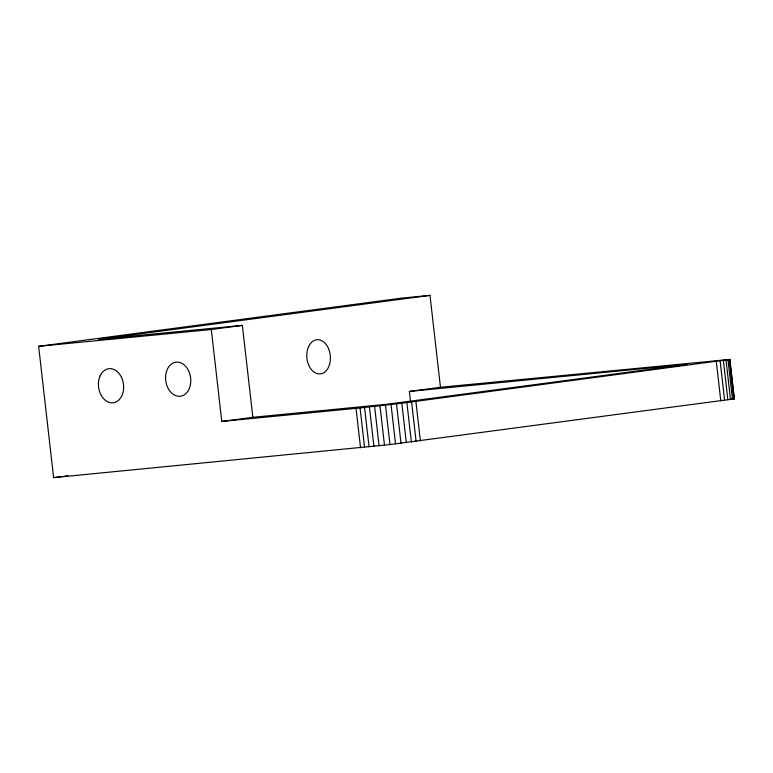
<?xml version="1.0" encoding="UTF-8"?>
<svg xmlns="http://www.w3.org/2000/svg" width="773" height="773" viewBox="0 0 773 773"><rect width="100%" height="100%" fill="white"/><g stroke="black" fill="none" stroke-linecap="round" stroke-linejoin="round"><path stroke-width="1.16" d="M221.774 421.43L252.848 417.304L242.374 325.385L211.3 329.511L221.774 421.43L360.073 407.951L401.815 403.216L729.857 359.435L734.35 398.829L389.988 444.562L53.608 477.627L38.65 346.323L401.216 298.175L429.991 295.373L440.465 387.283L409.39 391.418L410.608 402.153M429.991 295.373L98.5 339.395L242.374 325.385M53.608 477.627L61.985 476.516M64.381 476.197L67.966 475.724M38.65 346.323L211.3 329.511M440.465 387.283L729.857 359.435M409.39 391.418L687.545 364.334L387.128 404.231L252.848 417.304M731.751 398.839L734.35 398.829M729.712 359.348L734.205 398.742M729.287 359.6L733.78 398.994M728.002 359.841L732.485 399.235M726.021 360.16L730.504 399.554M723.373 360.556L727.866 399.95M720.127 361.01L724.61 400.404M716.31 361.532L720.803 400.926M415.903 401.429L420.386 440.823M411.603 401.989L416.087 441.383M406.878 402.588L411.371 441.982M401.815 403.216L406.308 442.61M396.51 403.864L400.994 443.258M391.041 404.521L395.525 443.905M385.495 405.168L389.988 444.562M379.987 405.796L384.481 445.19M374.605 406.405L379.089 445.789M369.426 406.965L373.919 446.359M364.556 407.487L369.05 446.881M360.073 407.951L364.556 447.345M356.053 408.357L360.537 447.751M308.698 346.41A17.18 11.759 84.4 0 0 317.964 373.813A17.18 11.759 84.4 0 0 329.143 350.217A17.18 11.759 84.4 0 0 308.698 346.41M166.446 371.552A17.18 12.523 82.4 0 0 179.974 396.288A17.18 12.523 82.4 0 0 188.081 369.774A17.18 12.523 82.4 0 0 166.446 371.552M100.181 375.784A17.18 12.523 82.4 0 0 110.858 402.772A17.18 12.523 82.4 0 0 122.037 378.664A17.18 12.523 82.4 0 0 100.181 375.784"/></g></svg>
